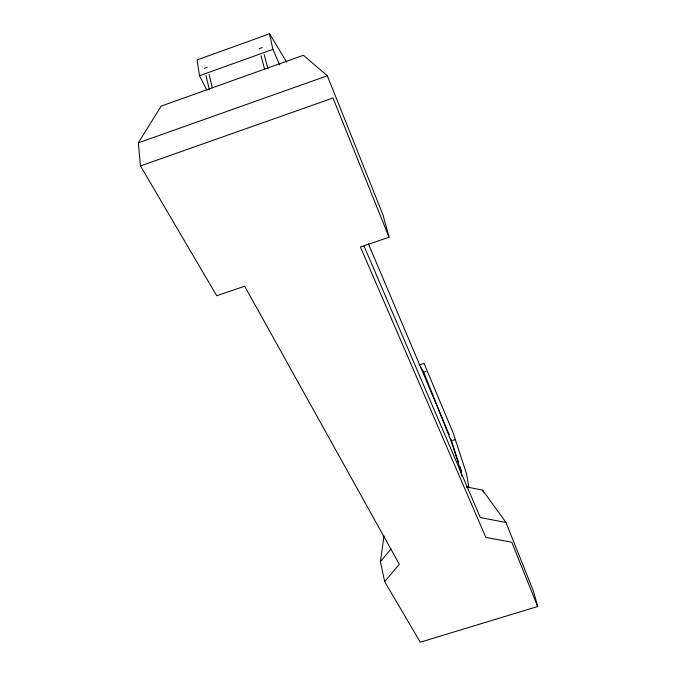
<?xml version="1.0" encoding="UTF-8"?>
<svg xmlns="http://www.w3.org/2000/svg" width="676" height="676" viewBox="0 0 676 676"><rect width="100%" height="100%" fill="white"/><g stroke="black" fill="none" stroke-linecap="round" stroke-linejoin="round"><path stroke-width="1.01" d="M466.474 486.864L482.622 490.193L505.978 522.489L533.423 591.128L537.665 606.541L420.278 642.2L384.661 581.588L380.419 561.629L383.993 535.975M384.661 581.588L399.347 564.325L244.695 286.227L216.717 295.716L140.464 165.933L138.335 142.847L161.184 106.107L303.44 55.263L327.336 75.771L383.089 215.205L389.046 237.259L360.418 246.968L485.85 537.428L511.774 542.203L537.665 606.541M380.419 561.629L390.922 548.996M286.81 62.293L269.547 33.8L197.13 59.894L199.479 75.729L206.662 89.807M204.236 68.411L207.338 67.296M259.145 48.672L262.28 47.548M199.479 75.729L272.884 49.382L269.547 33.8M138.335 142.847L327.336 75.771M140.464 165.933L332.998 97.995L389.046 237.259M419.145 365.015L424.063 363.401L453.055 432.691L466.575 473.901L468.789 486.83L466.829 487.447M420.658 367.245L423.7 372.104L426.201 371.293M423.7 372.104L451.069 440.921L454.897 439.696M505.978 522.489L480.298 517.537L364.077 246.132M272.884 49.382L279.678 64.837M368.352 243.723L449.27 434.82M482.622 490.193L483.416 492.12M450.816 438.699L458.548 462.519M459.849 466.474L461.471 471.417M451.069 440.921L460.635 470.107L461.7 475.828M264.181 54.68L268 68.935M261.046 55.804L264.57 69.045M209.07 74.444L212.289 87.728M205.96 75.56L209.408 89.874"/></g></svg>
